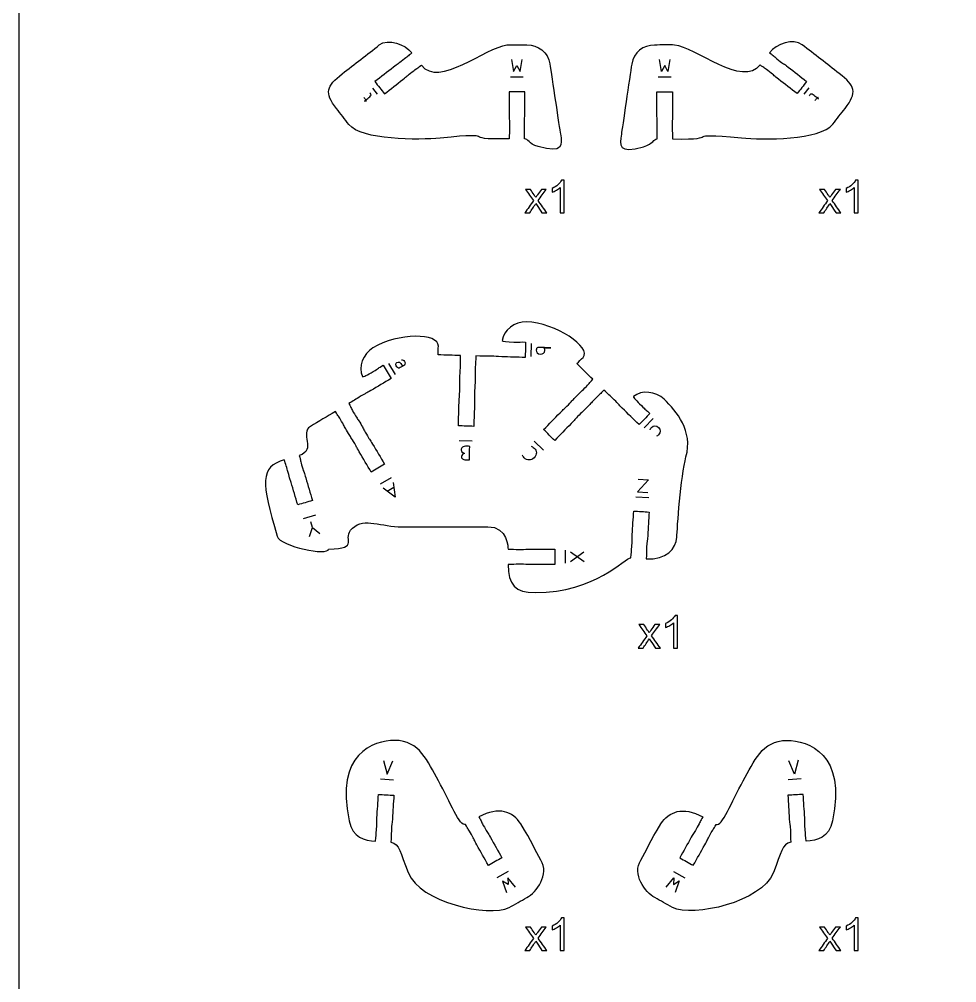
# Model space of a CAD drawing. Extents: x 0 to 1200, y 0 to 700.
# Drawn here: x 0 to 181.8, y 337.6 to 524.4 of the extents above; entities that cross this region are included whole.
import ezdxf

# ---------------------------------------------------------------- set-up
doc = ezdxf.new("R2010")
doc.units = 0
doc.header["$MEASUREMENT"] = 0
doc.layers.add('DEFAULT', color=7, linetype='CONTINUOUS')

msp = doc.modelspace()

# ---------------------------------------------------------------- linework, layer by layer
at = {"layer": 'DEFAULT', "color": 7}
msp.add_lwpolyline([(1200, 0), (0, 0), (0, 700), (1200, 700)], close=True, dxfattribs=at)
for points in [[(95.49, 516.57), (95.89, 514.27), (96.51, 515.42), (97.13, 514.27), (97.54, 516.57)], [(126.21, 516.55), (125.81, 514.25), (125.19, 515.4), (124.58, 514.24), (124.16, 516.55)], [(95.26, 513.19), (97.76, 513.19)], [(126.45, 513.17), (123.95, 513.17)], [(69.51, 509.82), (68.57, 511.02)], [(153.14, 511.06), (152.2, 509.86)], [(99.31, 461.5), (99.24, 459)], [(71.65, 457.63), (72.93, 455.48)], [(122.94, 446.97), (121.19, 445.18)], [(87.83, 442.57), (85.33, 442.64)], [(101.67, 440.83), (99.88, 442.58)], [(72.12, 435.48), (69.97, 434.2)], [(72.5, 434.54), (72.9, 431.72), (70.61, 433.42)], [(71.33, 432.88), (72.63, 433.65)], [(120.07, 435.22), (122.04, 435.1), (119.92, 432.75), (121.9, 432.63)], [(119.6, 431.77), (122.1, 431.62)], [(57.48, 428.22), (55.08, 427.51)], [(56.32, 424.1), (56.9, 425.84), (56.58, 426.91)], [(56.9, 425.84), (58.29, 424.68)], [(105.9, 421.4), (105.91, 418.9)], [(106.91, 419.26), (109.53, 421.08)], [(106.91, 421.08), (109.54, 419.26)], [(70.62, 380.67), (71.36, 378), (72.43, 380.56)], [(151.11, 380.68), (150.36, 378), (149.29, 380.56)], [(70.07, 377.07), (72.57, 376.92)], [(151.65, 377.07), (149.16, 376.92)], [(94.82, 359.13), (92.64, 357.91)], [(126.9, 359.14), (129.09, 357.92)], [(96.27, 356.07), (94.79, 357.88), (94.81, 356.57), (93.71, 357.28), (94.48, 355.07)], [(125.45, 356.08), (126.93, 357.89), (126.91, 356.58), (128.01, 357.29), (127.24, 355.08)]]:
    msp.add_lwpolyline(points, dxfattribs=at)
at = {"layer": 'DEFAULT', "color": 1}
for points, knots in [([(68.99, 512.28), (70.18, 513.21), (71.38, 514.14), (72.58, 515.07), (73.48, 515.77), (73.42, 515.64), (74.42, 516.42), (75.41, 517.19), (75.27, 517.17), (76.17, 517.86), (74.85, 519.57), (71.54, 520.71), (69.84, 519.39), (67.44, 517.53), (65.05, 515.66), (62.66, 513.8), (59.58, 511.41), (59.14, 510.12), (61.53, 507.05), (62.33, 506.02), (63.13, 504.99), (63.93, 503.97), (66.32, 500.89), (77.54, 500.94), (81.67, 501.34), (94.14, 502.57), (84.52, 500.92), (95.03, 501.19), (95.03, 502.33), (95.09, 502.2), (95.09, 503.47), (95.09, 504.73), (95.03, 504.6), (95.03, 505.74), (95.03, 507.26), (95.03, 508.77), (95.03, 510.29), (96.03, 510.29), (97.03, 510.29), (98.03, 510.29), (98.03, 508.77), (98.03, 507.26), (98.03, 505.74), (98.03, 504.6), (97.97, 504.73), (97.97, 503.46), (97.97, 502.2), (98.03, 502.33), (98.02, 501.19), (98.79, 501.19), (98.66, 500.28), (100.67, 499.69), (105.62, 498.22), (105.32, 500.01), (104.96, 502.16), (104.8, 503.07), (103.26, 513.38), (102.91, 515.71), (102.56, 518.03), (100.63, 519.39), (98.48, 519.39), (98.48, 519.39), (95.39, 519.47), (94.58, 519.39), (90.64, 519.01), (81.25, 510.96), (78.01, 515.5), (77.11, 514.8), (77.17, 514.93), (76.18, 514.15), (75.18, 513.38), (75.32, 513.41), (74.42, 512.7), (73.22, 511.77), (72.03, 510.84), (70.83, 509.91), (70.22, 510.7), (69.6, 511.49), (68.99, 512.28)], [0, 0, 0, 0, 12.904158, 12.904158, 12.904158, 13.904158, 13.904158, 13.904158, 14.904158, 14.904158, 14.904158, 15.904158, 15.904158, 15.904158, 41.692297, 41.692297, 41.692297, 42.692297, 42.692297, 42.692297, 53.751999, 53.751999, 53.751999, 54.751999, 54.751999, 54.751999, 55.751999, 55.751999, 55.751999, 56.751999, 56.751999, 56.751999, 57.751999, 57.751999, 57.751999, 70.651999, 70.651999, 70.651999, 79.161999, 79.161999, 79.161999, 92.061999, 92.061999, 92.061999, 93.061999, 93.061999, 93.061999, 94.061999, 94.061999, 94.061999, 95.061999, 95.061999, 95.061999, 96.061999, 96.061999, 96.061999, 97.061999, 97.061999, 97.061999, 98.061999, 98.061999, 98.061999, 99.061999, 99.061999, 99.061999, 100.061999, 100.061999, 100.061999, 101.061999, 101.061999, 101.061999, 102.061999, 102.061999, 102.061999, 114.952123, 114.952123, 114.952123, 123.45959, 123.45959, 123.45959, 123.45959]), ([(152.72, 512.32), (151.52, 513.25), (150.32, 514.18), (149.13, 515.11), (148.22, 515.81), (148.28, 515.67), (147.28, 516.45), (146.29, 517.22), (146.43, 517.2), (145.52, 517.89), (146.84, 519.59), (150.15, 520.75), (151.86, 519.43), (154.25, 517.57), (156.65, 515.71), (159.05, 513.86), (162.13, 511.47), (162.58, 510.19), (160.19, 507.1), (159.39, 506.07), (158.6, 505.05), (157.8, 504.02), (155.41, 500.94), (144.19, 500.96), (140.06, 501.36), (127.58, 502.55), (137.22, 500.93), (126.71, 501.18), (126.71, 502.31), (126.64, 502.18), (126.64, 503.45), (126.64, 504.71), (126.7, 504.59), (126.69, 505.72), (126.69, 507.24), (126.69, 508.76), (126.69, 510.27), (125.68, 510.27), (124.68, 510.27), (123.68, 510.27), (123.69, 508.75), (123.69, 507.23), (123.69, 505.72), (123.7, 504.58), (123.76, 504.7), (123.76, 503.44), (123.77, 502.17), (123.7, 502.3), (123.71, 501.17), (122.95, 501.17), (123.08, 500.25), (121.07, 499.66), (116.12, 498.18), (116.42, 499.97), (116.78, 502.12), (116.93, 503.03), (118.44, 513.34), (118.79, 515.67), (119.14, 518), (121.06, 519.36), (123.21, 519.36), (123.21, 519.36), (126.3, 519.45), (127.11, 519.38), (131.06, 519.01), (140.46, 510.98), (143.69, 515.52), (144.59, 514.82), (144.53, 514.95), (145.53, 514.18), (146.53, 513.41), (146.39, 513.43), (147.29, 512.74), (148.49, 511.81), (149.68, 510.88), (150.88, 509.95), (151.49, 510.74), (152.11, 511.53), (152.72, 512.32)], [0, 0, 0, 0, 12.893646, 12.893646, 12.893646, 13.893646, 13.893646, 13.893646, 14.893646, 14.893646, 14.893646, 15.893646, 15.893646, 15.893646, 41.682717, 41.682717, 41.682717, 42.682717, 42.682717, 42.682717, 53.738055, 53.738055, 53.738055, 54.738055, 54.738055, 54.738055, 55.738055, 55.738055, 55.738055, 56.738055, 56.738055, 56.738055, 57.738055, 57.738055, 57.738055, 70.638071, 70.638071, 70.638071, 79.148094, 79.148094, 79.148094, 92.048129, 92.048129, 92.048129, 93.048129, 93.048129, 93.048129, 94.048129, 94.048129, 94.048129, 95.048129, 95.048129, 95.048129, 96.048129, 96.048129, 96.048129, 97.048129, 97.048129, 97.048129, 98.048129, 98.048129, 98.048129, 99.048129, 99.048129, 99.048129, 100.048129, 100.048129, 100.048129, 101.048129, 101.048129, 101.048129, 102.048129, 102.048129, 102.048129, 114.941775, 114.941775, 114.941775, 123.444862, 123.444862, 123.444862, 123.444862]), ([(54.29, 439.79), (57.76, 440.82), (54.31, 444.15), (56.46, 445.43), (58.08, 446.39), (59.7, 447.35), (61.32, 448.31), (61.9, 447.33), (61.89, 447.47), (62.53, 446.38), (63.17, 445.3), (63.06, 445.37), (63.64, 444.39), (64.22, 443.42), (64.2, 443.56), (64.85, 442.47), (65.5, 441.38), (65.38, 441.46), (65.96, 440.48), (66.73, 439.18), (67.5, 437.87), (68.28, 436.57), (69.14, 437.08), (70, 437.59), (70.86, 438.1), (70.08, 439.4), (69.31, 440.7), (68.54, 442.01), (67.96, 442.99), (67.96, 442.85), (67.32, 443.93), (66.68, 445.02), (66.8, 444.94), (66.22, 445.92), (65.64, 446.9), (65.65, 446.76), (65, 447.85), (64.36, 448.94), (64.48, 448.86), (63.9, 449.84), (64.88, 450.42), (65.12, 450.63), (66.21, 451.28), (67.3, 451.92), (67.22, 451.81), (68.2, 452.39), (69.5, 453.16), (70.8, 453.93), (72.11, 454.71), (71.6, 455.57), (71.09, 456.43), (70.58, 457.29), (69.6, 456.71), (69.74, 456.72), (68.65, 456.07), (67.56, 455.43), (66.68, 454.95), (66.6, 455.08), (65.68, 456.92), (66.7, 459.5), (68.59, 460.65), (73.47, 463.6), (81.37, 463.58), (81.29, 461), (81.27, 460.44), (81.25, 459.87), (81.24, 459.3), (82.69, 459.26), (84.13, 459.22), (85.58, 459.17), (85.55, 458.03), (85.62, 458.16), (85.58, 456.9), (85.54, 455.63), (85.48, 455.76), (85.44, 454.62), (85.41, 453.49), (85.47, 453.61), (85.44, 452.35), (85.4, 451.09), (85.34, 451.21), (85.3, 450.08), (85.26, 448.56), (85.21, 447.05), (85.17, 445.53), (86.17, 445.5), (87.17, 445.47), (88.17, 445.44), (88.21, 446.95), (88.26, 448.47), (88.31, 449.99), (88.34, 451.12), (88.27, 451), (88.31, 452.26), (88.35, 453.52), (88.41, 453.39), (88.44, 454.53), (88.48, 455.67), (88.41, 455.55), (88.45, 456.81), (88.49, 458.07), (88.55, 457.94), (88.58, 459.08), (89.72, 459.04), (90.04, 459.1), (91.31, 459.06), (92.57, 459.02), (92.44, 458.96), (93.58, 458.93), (95.1, 458.88), (96.61, 458.84), (98.13, 458.79), (98.16, 459.79), (98.19, 460.79), (98.22, 461.79), (97.08, 461.82), (97.21, 461.76), (95.94, 461.79), (94.68, 461.83), (93.67, 461.9), (93.68, 462.06), (93.89, 464.1), (96.13, 465.74), (98.34, 465.69), (104.04, 465.56), (111.17, 460.68), (109.35, 458.82), (108.95, 458.42), (108.55, 458.01), (108.15, 457.6), (109.19, 456.59), (110.23, 455.58), (111.26, 454.56), (110.46, 453.75), (110.6, 453.79), (109.72, 452.89), (108.83, 451.99), (108.87, 452.12), (108.08, 451.31), (107.28, 450.5), (107.42, 450.55), (106.53, 449.64), (105.65, 448.74), (105.69, 448.87), (104.89, 448.06), (103.83, 446.98), (102.77, 445.89), (101.71, 444.81), (102.42, 444.11), (103.14, 443.41), (103.85, 442.71), (104.91, 443.79), (105.97, 444.87), (107.04, 445.96), (107.83, 446.77), (107.7, 446.72), (108.59, 447.63), (109.47, 448.53), (109.43, 448.39), (110.22, 449.2), (111.02, 450.02), (110.89, 449.98), (111.77, 450.87), (112.65, 451.78), (112.61, 451.64), (113.41, 452.45), (114.22, 451.66), (114.49, 451.48), (115.4, 450.59), (116.29, 449.71), (116.16, 449.75), (116.97, 448.96), (118.06, 447.9), (119.14, 446.83), (120.22, 445.77), (120.92, 446.49), (121.62, 447.2), (122.33, 447.92), (121.51, 448.71), (121.56, 448.58), (120.66, 449.47), (119.75, 450.35), (119.06, 451.08), (119.17, 451.2), (120.71, 452.55), (123.47, 452.23), (125.06, 450.7), (127.51, 448.34), (130.73, 444.55), (129.32, 439.52), (128.27, 435.77), (127.63, 425.51), (127.53, 423.95), (127.4, 421.72), (125.51, 419.51), (121.62, 419.75), (121.68, 420.88), (121.62, 420.76), (121.69, 422.03), (121.77, 423.28), (121.82, 423.16), (121.89, 424.29), (121.99, 425.8), (122.08, 427.32), (122.17, 428.83), (121.18, 428.89), (120.18, 428.95), (119.18, 429.02), (119.09, 427.5), (118.99, 425.99), (118.9, 424.47), (118.83, 423.34), (118.91, 423.46), (118.83, 422.2), (118.75, 420.93), (118.69, 421.07), (118.62, 419.93), (117.49, 420), (111.78, 413.21), (100.08, 413.19), (96.18, 413.18), (94.82, 414.74), (94.81, 418.63), (95.95, 418.63), (95.82, 418.7), (97.08, 418.7), (98.35, 418.7), (98.22, 418.64), (99.36, 418.64), (100.87, 418.64), (102.39, 418.64), (103.91, 418.65), (103.91, 419.65), (103.9, 420.65), (103.9, 421.65), (102.39, 421.64), (100.87, 421.64), (99.35, 421.64), (98.22, 421.64), (98.34, 421.58), (97.08, 421.57), (95.81, 421.57), (95.94, 421.64), (94.8, 421.64), (94.8, 421.83), (94.8, 425.98), (90.9, 425.97), (86.71, 425.97), (79.94, 425.96), (74.28, 425.95), (70.12, 425.95), (67.05, 427.84), (64.61, 425.68), (62.36, 423.7), (66.34, 421.65), (60, 421.65), (60, 420.26), (50.65, 422.08), (50.03, 424.15), (46.93, 434.64), (46.66, 437.53), (51.41, 438.94), (51.61, 438.28), (51.96, 437.19), (52.12, 436.69), (52.16, 436.51), (52.29, 435.99), (52.71, 434.58), (53.14, 433.12), (53.57, 431.67), (54, 430.21), (54.96, 430.5), (55.92, 430.78), (56.87, 431.07), (56.44, 432.52), (56.01, 433.97), (55.58, 435.43), (55.26, 436.52), (55.23, 436.38), (54.87, 437.59), (54.51, 438.8), (54.61, 438.7), (54.29, 439.79)], [1, 1, 1, 1, 2, 2, 2, 18.021433, 18.021433, 18.021433, 19.021433, 19.021433, 19.021433, 20.021433, 20.021433, 20.021433, 21.021433, 21.021433, 21.021433, 22.021433, 22.021433, 22.021433, 34.915261, 34.915261, 34.915261, 43.420167, 43.420167, 43.420167, 56.311002, 56.311002, 56.311002, 57.311002, 57.311002, 57.311002, 58.311002, 58.311002, 58.311002, 59.311002, 59.311002, 59.311002, 60.311002, 60.311002, 60.311002, 61.311002, 61.311002, 61.311002, 62.311002, 62.311002, 62.311002, 75.201326, 75.201326, 75.201326, 83.705563, 83.705563, 83.705563, 84.705563, 84.705563, 84.705563, 85.705563, 85.705563, 85.705563, 86.705563, 86.705563, 86.705563, 87.705563, 87.705563, 87.705563, 92.522627, 92.522627, 92.522627, 104.844335, 104.844335, 104.844335, 105.844335, 105.844335, 105.844335, 106.844335, 106.844335, 106.844335, 107.844335, 107.844335, 107.844335, 108.844335, 108.844335, 108.844335, 121.738025, 121.738025, 121.738025, 130.241939, 130.241939, 130.241939, 143.136238, 143.136238, 143.136238, 144.136238, 144.136238, 144.136238, 145.136238, 145.136238, 145.136238, 146.136238, 146.136238, 146.136238, 147.136238, 147.136238, 147.136238, 148.136238, 148.136238, 148.136238, 149.136238, 149.136238, 149.136238, 162.030475, 162.030475, 162.030475, 170.534574, 170.534574, 170.534574, 171.534574, 171.534574, 171.534574, 172.534574, 172.534574, 172.534574, 173.534574, 173.534574, 173.534574, 174.534574, 174.534574, 174.534574, 179.362225, 179.362225, 179.362225, 191.694124, 191.694124, 191.694124, 192.694124, 192.694124, 192.694124, 193.694124, 193.694124, 193.694124, 194.694124, 194.694124, 194.694124, 195.694124, 195.694124, 195.694124, 208.597408, 208.597408, 208.597408, 217.10147, 217.10147, 217.10147, 230.003213, 230.003213, 230.003213, 231.003213, 231.003213, 231.003213, 232.003213, 232.003213, 232.003213, 233.003213, 233.003213, 233.003213, 234.015255, 234.015255, 234.015255, 235.015255, 235.015255, 235.015255, 236.015255, 236.015255, 236.015255, 248.917854, 248.917854, 248.917854, 257.421916, 257.421916, 257.421916, 258.421916, 258.421916, 258.421916, 259.421916, 259.421916, 259.421916, 260.421916, 260.421916, 260.421916, 261.421916, 261.421916, 261.421916, 262.421916, 262.421916, 262.421916, 263.421916, 263.421916, 263.421916, 264.421916, 264.421916, 264.421916, 265.421916, 265.421916, 265.421916, 278.320501, 278.320501, 278.320501, 286.824783, 286.824783, 286.824783, 299.730862, 299.730862, 299.730862, 300.730862, 300.730862, 300.730862, 301.730862, 301.730862, 301.730862, 302.730862, 302.730862, 302.730862, 303.730862, 303.730862, 303.730862, 304.730862, 304.730862, 304.730862, 305.730862, 305.730862, 305.730862, 318.626881, 318.626881, 318.626881, 327.130891, 327.130891, 327.130891, 340.024908, 340.024908, 340.024908, 341.024908, 341.024908, 341.024908, 342.024908, 342.024908, 342.024908, 343.024908, 343.024908, 343.024908, 344.024908, 344.024908, 344.024908, 345.024908, 345.024908, 345.024908, 346.024908, 346.024908, 346.024908, 347.024908, 347.024908, 347.024908, 348.024908, 348.024908, 348.024908, 349.024908, 349.024908, 349.024908, 350.024908, 350.024908, 350.024908, 362.921062, 362.921062, 362.921062, 371.425459, 371.425459, 371.425459, 384.321614, 384.321614, 384.321614, 385.321614, 385.321614, 385.321614, 386.321614, 386.321614, 386.321614, 386.321614]), ([(93.61, 361.77), (92.87, 363.1), (92.12, 364.42), (91.38, 365.74), (90.82, 366.73), (90.83, 366.6), (90.21, 367.69), (89.59, 368.8), (89.71, 368.72), (89.16, 369.71), (93.03, 371.79), (95.74, 370.78), (97.29, 368.34), (99.42, 365.01), (100.02, 363.15), (101.17, 361.33), (102.91, 358.6), (100.32, 355.1), (98.44, 354.05), (97.31, 353.42), (96.18, 352.78), (95.04, 352.15), (90.99, 350.19), (77.71, 353.15), (75.44, 358.9), (73.85, 362.93), (73.86, 364.43), (72.09, 364.82), (72.16, 365.96), (72.09, 365.83), (72.17, 367.09), (72.25, 368.35), (72.3, 368.22), (72.38, 369.36), (72.47, 370.87), (72.56, 372.38), (72.66, 373.9), (71.66, 373.96), (70.66, 374.02), (69.66, 374.08), (69.57, 372.57), (69.47, 371.06), (69.38, 369.54), (69.31, 368.4), (69.38, 368.53), (69.3, 367.27), (69.23, 366.01), (69.17, 366.14), (69.1, 365), (66.95, 365.14), (64.7, 365.64), (64, 368.93), (61.19, 382.03), (68.7, 384.54), (72.82, 384.54), (77.7, 384.54), (79.21, 380.42), (81.3, 376.7), (83.55, 372.67), (85.51, 367.67), (86.54, 368.25), (87.1, 367.25), (87.09, 367.39), (87.71, 366.29), (88.32, 365.19), (88.2, 365.27), (88.76, 364.27), (89.51, 362.95), (90.25, 361.63), (90.99, 360.31), (91.86, 360.8), (92.73, 361.29), (93.61, 361.77)], [0, 0, 0, 0, 12.880703, 12.880703, 12.880703, 13.880703, 13.880703, 13.880703, 14.880703, 14.880703, 14.880703, 15.880703, 15.880703, 15.880703, 16.880703, 16.880703, 16.880703, 17.880703, 17.880703, 17.880703, 28.926629, 28.926629, 28.926629, 29.926629, 29.926629, 29.926629, 30.926629, 30.926629, 30.926629, 31.926629, 31.926629, 31.926629, 32.926629, 32.926629, 32.926629, 45.810119, 45.810119, 45.810119, 54.316584, 54.316584, 54.316584, 67.210613, 67.210613, 67.210613, 68.210613, 68.210613, 68.210613, 69.210613, 69.210613, 69.210613, 70.210613, 70.210613, 70.210613, 71.210613, 71.210613, 71.210613, 72.210613, 72.210613, 72.210613, 73.210613, 73.210613, 73.210613, 74.210613, 74.210613, 74.210613, 75.210613, 75.210613, 75.210613, 88.091804, 88.091804, 88.091804, 96.597971, 96.597971, 96.597971, 96.597971]), ([(152.07, 374.08), (152.16, 372.57), (152.25, 371.06), (152.35, 369.54), (152.42, 368.41), (152.35, 368.53), (152.42, 367.27), (152.5, 366.01), (152.55, 366.14), (152.62, 365), (154.78, 365.13), (157.02, 365.64), (157.72, 368.93), (160.54, 382.02), (153.03, 384.54), (148.91, 384.54), (144.03, 384.54), (142.52, 380.42), (140.43, 376.7), (138.18, 372.68), (136.22, 367.67), (135.18, 368.25), (134.62, 367.26), (134.63, 367.4), (134.01, 366.3), (133.4, 365.2), (133.52, 365.28), (132.96, 364.28), (132.22, 362.96), (131.48, 361.64), (130.74, 360.32), (129.86, 360.81), (128.99, 361.29), (128.12, 361.78), (128.86, 363.1), (129.6, 364.43), (130.34, 365.75), (130.9, 366.74), (130.89, 366.61), (131.51, 367.7), (132.13, 368.81), (132.01, 368.72), (132.57, 369.72), (128.7, 371.8), (125.99, 370.78), (124.44, 368.35), (122.31, 365.02), (121.71, 363.16), (120.55, 361.34), (118.81, 358.61), (121.4, 355.11), (123.28, 354.06), (124.41, 353.43), (125.54, 352.79), (126.68, 352.16), (130.72, 350.2), (144.01, 353.16), (146.28, 358.9), (147.88, 362.93), (147.87, 364.43), (149.63, 364.82), (149.56, 365.96), (149.63, 365.83), (149.56, 367.09), (149.47, 368.35), (149.42, 368.22), (149.35, 369.36), (149.26, 370.87), (149.17, 372.39), (149.07, 373.9), (150.07, 373.96), (151.07, 374.02), (152.07, 374.08)], [8.498418, 8.498418, 8.498418, 8.498418, 21.396376, 21.396376, 21.396376, 22.396376, 22.396376, 22.396376, 23.396376, 23.396376, 23.396376, 24.396376, 24.396376, 24.396376, 25.396376, 25.396376, 25.396376, 26.396376, 26.396376, 26.396376, 27.396376, 27.396376, 27.396376, 28.396376, 28.396376, 28.396376, 29.396376, 29.396376, 29.396376, 42.27659, 42.27659, 42.27659, 50.773823, 50.773823, 50.773823, 63.663633, 63.663633, 63.663633, 64.663633, 64.663633, 64.663633, 65.663633, 65.663633, 65.663633, 66.663633, 66.663633, 66.663633, 67.663633, 67.663633, 67.663633, 68.663633, 68.663633, 68.663633, 79.711027, 79.711027, 79.711027, 80.711027, 80.711027, 80.711027, 81.711027, 81.711027, 81.711027, 82.711027, 82.711027, 82.711027, 83.711027, 83.711027, 83.711027, 96.587855, 96.587855, 96.587855, 105.086273, 105.086273, 105.086273, 105.086273])]:
    msp.add_open_spline(points, degree=3, knots=knots, dxfattribs=at)
at = {"layer": 'DEFAULT', "color": 7}
for points, knots in [([(66.83, 509.24), (66.96, 509.07), (67.09, 508.91), (67.22, 508.74), (67.12, 508.67), (67.03, 508.59), (66.94, 508.52), (67.08, 508.53), (67.21, 508.55), (67.35, 508.56), (67.31, 508.62), (67.26, 508.68), (67.22, 508.74), (67.48, 508.94), (67.73, 509.14), (67.99, 509.34), (68.13, 509.45), (68.21, 509.55), (68.23, 509.65), (68.25, 509.75), (68.22, 509.85), (68.14, 509.95), (68.08, 510.03), (68.02, 510.08), (67.97, 510.11)], [0, 0, 0, 0, 1.801477, 1.801477, 1.801477, 2.811848, 2.811848, 2.811848, 4.006689, 4.006689, 4.006689, 4.644399, 4.644399, 4.644399, 7.433443, 7.433443, 7.433443, 8.433443, 8.433443, 8.433443, 9.433443, 9.433443, 9.433443, 10.433443, 10.433443, 10.433443, 10.433443]), ([(154.36, 508.61), (154.49, 508.77), (154.62, 508.94), (154.75, 509.11), (154.85, 509.04), (154.94, 508.96), (155.03, 508.89), (154.99, 509.02), (154.94, 509.16), (154.89, 509.29), (154.84, 509.23), (154.8, 509.17), (154.75, 509.11), (154.49, 509.31), (154.23, 509.51), (153.97, 509.71), (153.84, 509.82), (153.72, 509.87), (153.61, 509.86), (153.52, 509.86), (153.43, 509.8), (153.35, 509.71), (153.29, 509.62), (153.25, 509.55), (153.24, 509.5)], [0, 0, 0, 0, 1.80183, 1.80183, 1.80183, 2.812554, 2.812554, 2.812554, 4.008654, 4.008654, 4.008654, 4.646718, 4.646718, 4.646718, 7.435856, 7.435856, 7.435856, 8.435856, 8.435856, 8.435856, 9.435856, 9.435856, 9.435856, 10.435856, 10.435856, 10.435856, 10.435856]), ([(101.67, 460.7), (101.85, 460.58), (101.96, 460.39), (101.95, 460.12), (101.94, 459.7), (101.6, 459.42), (101.11, 459.44), (100.54, 459.46), (100.26, 459.84), (100.27, 460.22), (100.28, 460.46), (100.38, 460.62), (100.59, 460.74), (100.72, 460.73), (103.1, 460.66), (103.1, 460.66), (102.62, 460.67), (102.15, 460.69), (101.67, 460.7)], [0, 0, 0, 0, 1.00221, 1.00221, 1.00221, 2.00442, 2.00442, 2.00442, 3.006631, 3.006631, 3.006631, 4.008841, 4.008841, 4.008841, 5.011051, 5.011051, 5.011051, 9.06893, 9.06893, 9.06893, 9.06893]), ([(74.15, 458.35), (74.29, 458.43), (74.6, 458.23), (74.72, 458.03), (74.97, 457.6), (74.81, 457.37), (74.48, 457.17), (74.48, 457.17), (73.81, 456.8), (73.71, 456.71), (73.55, 456.61), (73.21, 456.98), (73.09, 457.16), (72.94, 457.43), (73.04, 457.68), (73.23, 457.79), (73.55, 457.98), (73.9, 458.03), (74.32, 457.08)], [0, 0, 0, 0, 1, 1, 1, 2, 2, 2, 3, 3, 3, 4, 4, 4, 5, 5, 5, 6, 6, 6, 6]), ([(122.34, 444.77), (122.37, 444.87), (122.46, 445.05), (122.64, 445.23), (123.04, 445.64), (123.57, 445.63), (123.98, 445.23), (124.4, 444.82), (124.42, 444.25), (123.99, 443.81), (123.85, 443.66), (123.68, 443.57), (123.59, 443.53)], [0, 0, 0, 0, 1, 1, 1, 2, 2, 2, 3, 3, 3, 4, 4, 4, 4]), ([(87.3, 438.97), (87.15, 438.94), (86.92, 438.92), (86.68, 438.93), (86.34, 438.94), (86.12, 439.01), (85.96, 439.14), (85.83, 439.25), (85.75, 439.41), (85.76, 439.61), (85.77, 439.87), (86.11, 440.08), (86.39, 440.17), (86.39, 440.17), (85.69, 440.47), (85.7, 440.86), (85.71, 441.09), (85.8, 441.26), (85.94, 441.38), (86.13, 441.54), (86.42, 441.61), (86.85, 441.6), (87.09, 441.59), (87.26, 441.57), (87.38, 441.55), (87.35, 440.69), (87.32, 439.83), (87.3, 438.97)], [7.325365, 7.325365, 7.325365, 7.325365, 8.325365, 8.325365, 8.325365, 9.325365, 9.325365, 9.325365, 10.325365, 10.325365, 10.325365, 11.325365, 11.325365, 11.325365, 12.325365, 12.325365, 12.325365, 13.325365, 13.325365, 13.325365, 14.325365, 14.325365, 14.325365, 15.325365, 15.325365, 15.325365, 22.650729, 22.650729, 22.650729, 22.650729]), ([(99.29, 441.61), (99.42, 441.57), (99.64, 441.44), (99.87, 441.22), (100.4, 440.7), (100.47, 439.98), (99.87, 439.36), (99.29, 438.77), (98.5, 438.77), (97.92, 439.34), (97.69, 439.57), (97.59, 439.76), (97.56, 439.86)], [0, 0, 0, 0, 1, 1, 1, 2, 2, 2, 3, 3, 3, 4, 4, 4, 4])]:
    msp.add_open_spline(points, degree=3, knots=knots, dxfattribs=at)
at = {"layer": 'DEFAULT', "color": 38}
for points, knots in [([(98.06, 486.82), (98.61, 487.61), (99.17, 488.4), (99.73, 489.2), (99.21, 489.93), (98.7, 490.66), (98.18, 491.39), (98.5, 491.39), (98.83, 491.39), (99.15, 491.39), (99.38, 491.03), (99.62, 490.68), (99.85, 490.32), (99.98, 490.12), (100.09, 489.95), (100.17, 489.81), (100.3, 490), (100.41, 490.17), (100.52, 490.31), (100.78, 490.67), (101.03, 491.03), (101.29, 491.39), (101.6, 491.39), (101.91, 491.39), (102.22, 491.39), (101.69, 490.67), (101.16, 489.96), (100.64, 489.24), (101.2, 488.43), (101.77, 487.63), (102.34, 486.82), (102.02, 486.82), (101.7, 486.82), (101.39, 486.82), (101.07, 487.29), (100.76, 487.77), (100.45, 488.24), (100.36, 488.37), (100.28, 488.5), (100.2, 488.62), (99.8, 488.02), (99.4, 487.42), (99, 486.82), (98.68, 486.82), (98.37, 486.82), (98.06, 486.82)], [0, 0, 0, 0, 8.235918, 8.235918, 8.235918, 15.849393, 15.849393, 15.849393, 18.596393, 18.596393, 18.596393, 22.228423, 22.228423, 22.228423, 23.228423, 23.228423, 23.228423, 24.228423, 24.228423, 24.228423, 27.991709, 27.991709, 27.991709, 30.616709, 30.616709, 30.616709, 38.188314, 38.188314, 38.188314, 46.573497, 46.573497, 46.573497, 49.271497, 49.271497, 49.271497, 54.099095, 54.099095, 54.099095, 55.396336, 55.396336, 55.396336, 61.541583, 61.541583, 61.541583, 64.202583, 64.202583, 64.202583, 64.202583]), ([(105.69, 486.82), (105.43, 486.82), (105.17, 486.82), (104.91, 486.82), (104.91, 488.47), (104.91, 490.11), (104.91, 491.76), (104.73, 491.58), (104.48, 491.4), (104.18, 491.22), (103.88, 491.05), (103.6, 490.91), (103.36, 490.82), (103.36, 491.07), (103.36, 491.32), (103.36, 491.57), (103.8, 491.78), (104.17, 492.02), (104.5, 492.31), (104.82, 492.6), (105.05, 492.88), (105.19, 493.16), (105.35, 493.16), (105.52, 493.16), (105.69, 493.16), (105.69, 491.04), (105.69, 488.93), (105.69, 486.82)], [17.969, 17.969, 17.969, 17.969, 20.166, 20.166, 20.166, 34.168, 34.168, 34.168, 35.168, 35.168, 35.168, 36.168, 36.168, 36.168, 38.292, 38.292, 38.292, 39.292, 39.292, 39.292, 40.292, 40.292, 40.292, 41.708, 41.708, 41.708, 59.677, 59.677, 59.677, 59.677]), ([(155.1, 486.82), (155.66, 487.61), (156.21, 488.4), (156.77, 489.2), (156.25, 489.93), (155.74, 490.66), (155.22, 491.39), (155.55, 491.39), (155.87, 491.39), (156.19, 491.39), (156.43, 491.03), (156.66, 490.68), (156.89, 490.32), (157.03, 490.12), (157.13, 489.95), (157.21, 489.81), (157.34, 490), (157.46, 490.17), (157.56, 490.31), (157.82, 490.67), (158.08, 491.03), (158.33, 491.39), (158.64, 491.39), (158.95, 491.39), (159.26, 491.39), (158.73, 490.67), (158.2, 489.96), (157.68, 489.24), (158.24, 488.43), (158.81, 487.63), (159.38, 486.82), (159.06, 486.82), (158.74, 486.82), (158.43, 486.82), (158.11, 487.29), (157.8, 487.77), (157.49, 488.24), (157.41, 488.37), (157.32, 488.5), (157.24, 488.62), (156.84, 488.02), (156.44, 487.42), (156.04, 486.82), (155.72, 486.82), (155.41, 486.82), (155.1, 486.82)], [0, 0, 0, 0, 8.235918, 8.235918, 8.235918, 15.849393, 15.849393, 15.849393, 18.596393, 18.596393, 18.596393, 22.228423, 22.228423, 22.228423, 23.228423, 23.228423, 23.228423, 24.228423, 24.228423, 24.228423, 27.991709, 27.991709, 27.991709, 30.616709, 30.616709, 30.616709, 38.188314, 38.188314, 38.188314, 46.573497, 46.573497, 46.573497, 49.271497, 49.271497, 49.271497, 54.099095, 54.099095, 54.099095, 55.396336, 55.396336, 55.396336, 61.541583, 61.541583, 61.541583, 64.202583, 64.202583, 64.202583, 64.202583]), ([(162.73, 486.82), (162.47, 486.82), (162.21, 486.82), (161.95, 486.82), (161.95, 488.47), (161.95, 490.11), (161.95, 491.76), (161.77, 491.58), (161.52, 491.4), (161.22, 491.22), (160.92, 491.05), (160.65, 490.91), (160.4, 490.82), (160.4, 491.07), (160.4, 491.32), (160.4, 491.57), (160.84, 491.78), (161.22, 492.02), (161.54, 492.31), (161.86, 492.6), (162.09, 492.88), (162.23, 493.16), (162.4, 493.16), (162.56, 493.16), (162.73, 493.16), (162.73, 491.04), (162.73, 488.93), (162.73, 486.82)], [17.969, 17.969, 17.969, 17.969, 20.166, 20.166, 20.166, 34.168, 34.168, 34.168, 35.168, 35.168, 35.168, 36.168, 36.168, 36.168, 38.292, 38.292, 38.292, 39.292, 39.292, 39.292, 40.292, 40.292, 40.292, 41.708, 41.708, 41.708, 59.677, 59.677, 59.677, 59.677]), ([(127.7, 402.43), (127.44, 402.43), (127.18, 402.43), (126.92, 402.43), (126.92, 404.08), (126.92, 405.72), (126.92, 407.37), (126.73, 407.19), (126.49, 407.01), (126.19, 406.84), (125.88, 406.66), (125.61, 406.53), (125.37, 406.44), (125.37, 406.69), (125.37, 406.94), (125.37, 407.19), (125.8, 407.39), (126.18, 407.64), (126.51, 407.93), (126.83, 408.22), (127.06, 408.5), (127.2, 408.77), (127.36, 408.77), (127.53, 408.77), (127.7, 408.77), (127.7, 406.66), (127.7, 404.54), (127.7, 402.43)], [17.969, 17.969, 17.969, 17.969, 20.166, 20.166, 20.166, 34.167, 34.167, 34.167, 35.167, 35.167, 35.167, 36.167, 36.167, 36.167, 38.291, 38.291, 38.291, 39.291, 39.291, 39.291, 40.291, 40.291, 40.291, 41.707, 41.707, 41.707, 59.676, 59.676, 59.676, 59.676]), ([(120.06, 402.43), (120.62, 403.22), (121.18, 404.02), (121.74, 404.81), (121.22, 405.54), (120.7, 406.27), (120.19, 407.01), (120.51, 407.01), (120.84, 407.01), (121.16, 407.01), (121.39, 406.65), (121.63, 406.29), (121.86, 405.93), (121.99, 405.73), (122.1, 405.56), (122.18, 405.42), (122.31, 405.61), (122.42, 405.78), (122.53, 405.92), (122.78, 406.28), (123.04, 406.64), (123.3, 407.01), (123.61, 407.01), (123.92, 407.01), (124.22, 407.01), (123.7, 406.29), (123.17, 405.57), (122.64, 404.85), (123.21, 404.05), (123.78, 403.24), (124.35, 402.43), (124.03, 402.43), (123.71, 402.43), (123.39, 402.43), (123.08, 402.91), (122.77, 403.38), (122.45, 403.85), (122.37, 403.98), (122.29, 404.11), (122.2, 404.24), (121.8, 403.63), (121.4, 403.03), (121, 402.43), (120.69, 402.43), (120.38, 402.43), (120.06, 402.43)], [0, 0, 0, 0, 8.235918, 8.235918, 8.235918, 15.849393, 15.849393, 15.849393, 18.596393, 18.596393, 18.596393, 22.229259, 22.229259, 22.229259, 23.229259, 23.229259, 23.229259, 24.229259, 24.229259, 24.229259, 27.99336, 27.99336, 27.99336, 30.61836, 30.61836, 30.61836, 38.189965, 38.189965, 38.189965, 46.575148, 46.575148, 46.575148, 49.273148, 49.273148, 49.273148, 54.100746, 54.100746, 54.100746, 55.397149, 55.397149, 55.397149, 61.541563, 61.541563, 61.541563, 64.202563, 64.202563, 64.202563, 64.202563]), ([(105.69, 343.78), (105.43, 343.78), (105.17, 343.78), (104.91, 343.78), (104.91, 345.43), (104.91, 347.08), (104.91, 348.72), (104.73, 348.55), (104.48, 348.37), (104.18, 348.19), (103.88, 348.01), (103.6, 347.88), (103.36, 347.79), (103.36, 348.04), (103.36, 348.29), (103.36, 348.54), (103.8, 348.74), (104.17, 348.99), (104.5, 349.28), (104.82, 349.57), (105.05, 349.85), (105.19, 350.12), (105.35, 350.12), (105.52, 350.12), (105.69, 350.12), (105.69, 348.01), (105.69, 345.9), (105.69, 343.78)], [17.969, 17.969, 17.969, 17.969, 20.166, 20.166, 20.166, 34.168, 34.168, 34.168, 35.168, 35.168, 35.168, 36.168, 36.168, 36.168, 38.291, 38.291, 38.291, 39.291, 39.291, 39.291, 40.291, 40.291, 40.291, 41.707, 41.707, 41.707, 59.676, 59.676, 59.676, 59.676]), ([(162.73, 343.78), (162.47, 343.78), (162.21, 343.78), (161.95, 343.78), (161.95, 345.43), (161.95, 347.08), (161.95, 348.72), (161.77, 348.55), (161.52, 348.37), (161.22, 348.19), (160.92, 348.01), (160.65, 347.88), (160.4, 347.79), (160.4, 348.04), (160.4, 348.29), (160.4, 348.54), (160.84, 348.74), (161.22, 348.99), (161.54, 349.28), (161.86, 349.57), (162.09, 349.85), (162.23, 350.12), (162.4, 350.12), (162.56, 350.12), (162.73, 350.12), (162.73, 348.01), (162.73, 345.9), (162.73, 343.78)], [17.969, 17.969, 17.969, 17.969, 20.166, 20.166, 20.166, 34.168, 34.168, 34.168, 35.168, 35.168, 35.168, 36.168, 36.168, 36.168, 38.291, 38.291, 38.291, 39.291, 39.291, 39.291, 40.291, 40.291, 40.291, 41.707, 41.707, 41.707, 59.676, 59.676, 59.676, 59.676]), ([(98.06, 343.78), (98.61, 344.58), (99.17, 345.37), (99.73, 346.16), (99.21, 346.89), (98.7, 347.63), (98.18, 348.36), (98.5, 348.36), (98.83, 348.36), (99.15, 348.36), (99.38, 348), (99.62, 347.64), (99.85, 347.29), (99.98, 347.08), (100.09, 346.91), (100.17, 346.77), (100.3, 346.96), (100.41, 347.13), (100.52, 347.28), (100.78, 347.64), (101.03, 348), (101.29, 348.36), (101.6, 348.36), (101.91, 348.36), (102.22, 348.36), (101.69, 347.64), (101.16, 346.92), (100.64, 346.2), (101.2, 345.4), (101.77, 344.59), (102.34, 343.78), (102.02, 343.78), (101.7, 343.78), (101.39, 343.78), (101.07, 344.26), (100.76, 344.73), (100.45, 345.21), (100.36, 345.33), (100.28, 345.46), (100.2, 345.59), (99.8, 344.99), (99.4, 344.39), (99, 343.78), (98.68, 343.78), (98.37, 343.78), (98.06, 343.78)], [0, 0, 0, 0, 8.235918, 8.235918, 8.235918, 15.85021, 15.85021, 15.85021, 18.59721, 18.59721, 18.59721, 22.230077, 22.230077, 22.230077, 23.230077, 23.230077, 23.230077, 24.230077, 24.230077, 24.230077, 27.994177, 27.994177, 27.994177, 30.619177, 30.619177, 30.619177, 38.190783, 38.190783, 38.190783, 46.576784, 46.576784, 46.576784, 49.274784, 49.274784, 49.274784, 54.103216, 54.103216, 54.103216, 55.399619, 55.399619, 55.399619, 61.544866, 61.544866, 61.544866, 64.205866, 64.205866, 64.205866, 64.205866]), ([(155.1, 343.78), (155.66, 344.58), (156.21, 345.37), (156.77, 346.16), (156.25, 346.89), (155.74, 347.63), (155.22, 348.36), (155.55, 348.36), (155.87, 348.36), (156.19, 348.36), (156.43, 348), (156.66, 347.64), (156.89, 347.29), (157.03, 347.08), (157.13, 346.91), (157.21, 346.77), (157.34, 346.96), (157.46, 347.13), (157.56, 347.28), (157.82, 347.64), (158.08, 348), (158.33, 348.36), (158.64, 348.36), (158.95, 348.36), (159.26, 348.36), (158.73, 347.64), (158.2, 346.92), (157.68, 346.2), (158.24, 345.4), (158.81, 344.59), (159.38, 343.78), (159.06, 343.78), (158.74, 343.78), (158.43, 343.78), (158.11, 344.26), (157.8, 344.73), (157.49, 345.21), (157.41, 345.33), (157.32, 345.46), (157.24, 345.59), (156.84, 344.99), (156.44, 344.39), (156.04, 343.78), (155.72, 343.78), (155.41, 343.78), (155.1, 343.78)], [0, 0, 0, 0, 8.235918, 8.235918, 8.235918, 15.85021, 15.85021, 15.85021, 18.59721, 18.59721, 18.59721, 22.230077, 22.230077, 22.230077, 23.230077, 23.230077, 23.230077, 24.230077, 24.230077, 24.230077, 27.994177, 27.994177, 27.994177, 30.619177, 30.619177, 30.619177, 38.190783, 38.190783, 38.190783, 46.576784, 46.576784, 46.576784, 49.274784, 49.274784, 49.274784, 54.103216, 54.103216, 54.103216, 55.399619, 55.399619, 55.399619, 61.544866, 61.544866, 61.544866, 64.205866, 64.205866, 64.205866, 64.205866])]:
    msp.add_open_spline(points, degree=3, knots=knots, dxfattribs=at)

doc.saveas('drawing.dxf')
